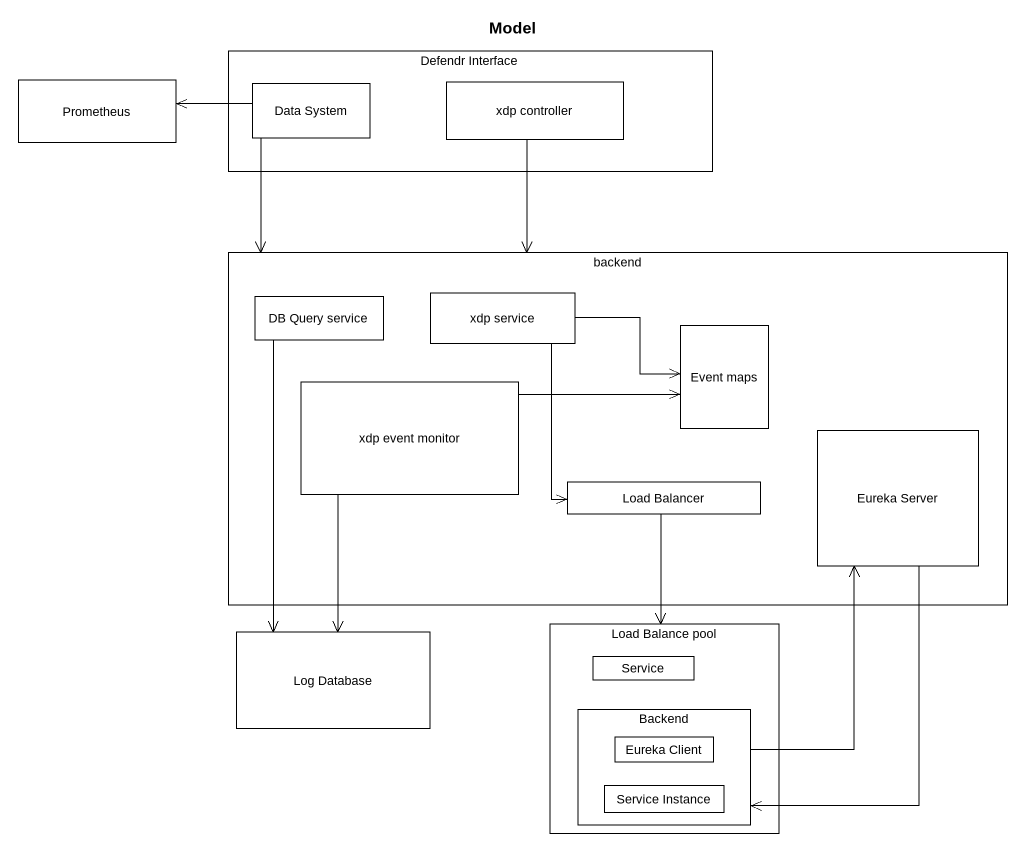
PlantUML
@startuml
title Model
hide empty description
state Prometheus <<object>>
state "Defendr Interface" as Defendr_Interface <<object>> {
  state "Data System" as Data_System <<object>>
  state "xdp controller" as xdp_controller <<object>>
}
state backend <<object>> {
  state "DB Query service" as DB_Query_service <<object>>
  state "xdp service" as xdp_service <<object>>
  state "Event maps" as Event_maps <<object>>
  state "xdp event monitor" as xdp_event_monitor <<object>>
  state "Eureka Server" as Eureka_Server <<object>>
  state "Load Balancer" as Load_Balancer <<object>>
}
state "Log Database" as Log_Database <<object>>
state "Load Balance pool" as Load_Balance_pool <<object>> {
  state Service <<object>>
  state Backend <<object>> {
    state "Eureka Client" as Eureka_Client <<object>>
    state "Service Instance" as Service_Instance <<object>>
  }
}
Data_System -left-> Prometheus
Data_System --> backend
xdp_controller --> backend
DB_Query_service --> Log_Database
xdp_service -right-> Event_maps
xdp_service --> Load_Balancer
xdp_event_monitor -right-> Event_maps
xdp_event_monitor --> Log_Database
Eureka_Server --> Backend
Load_Balancer --> Load_Balance_pool
Backend -up-> Eureka_Server
@enduml
